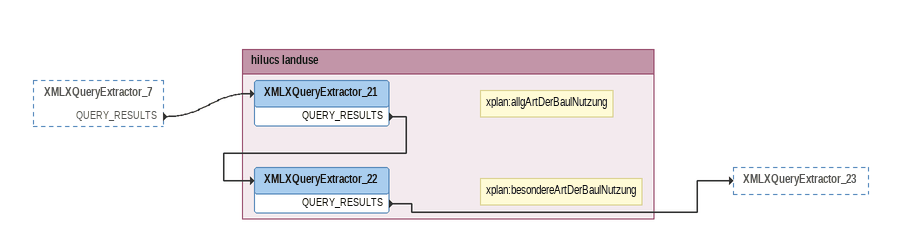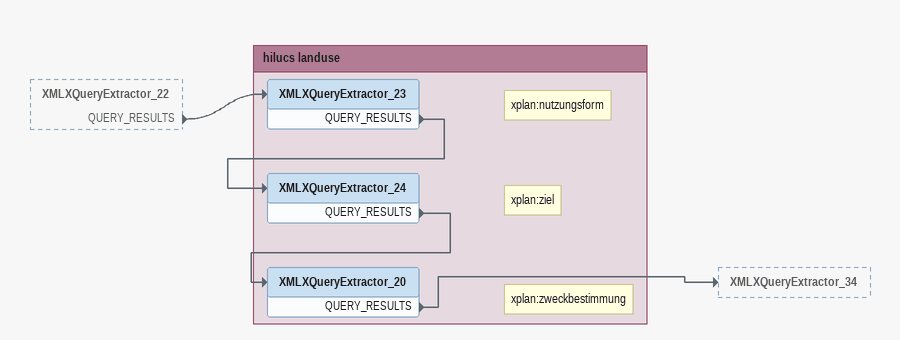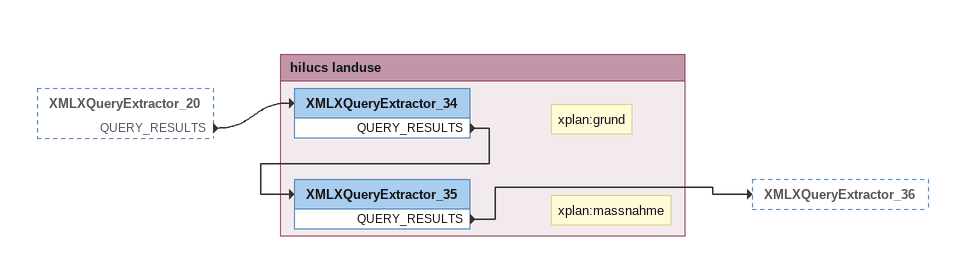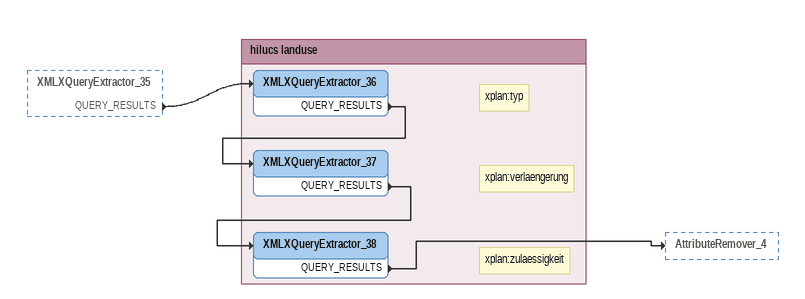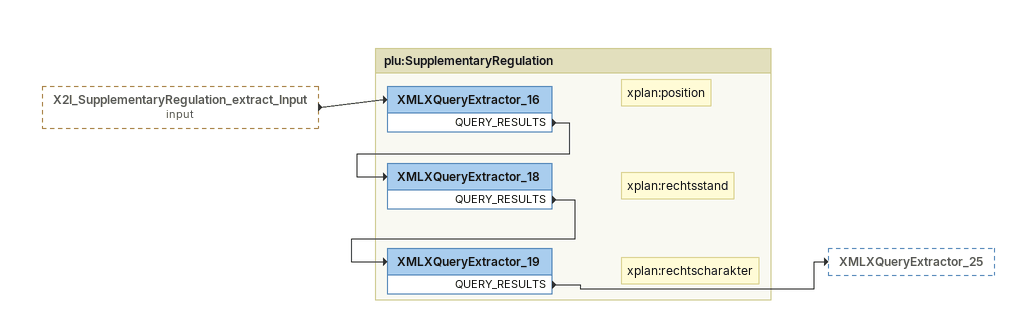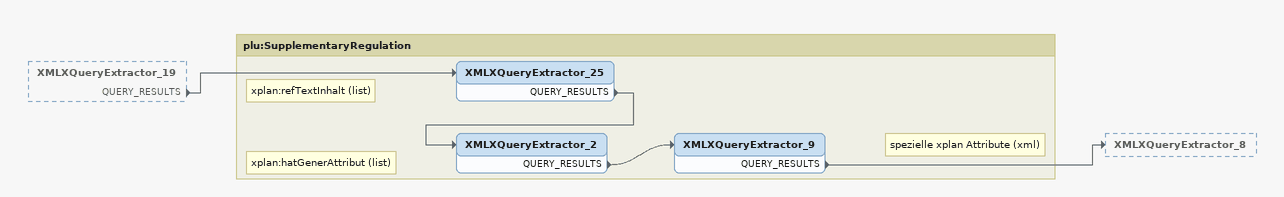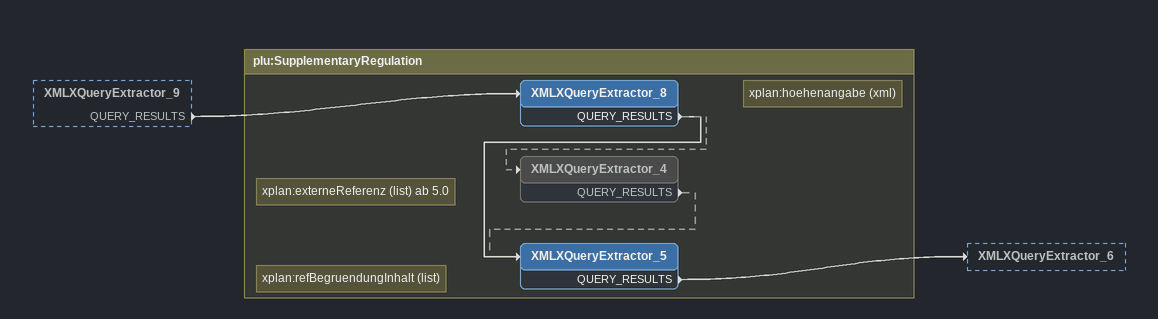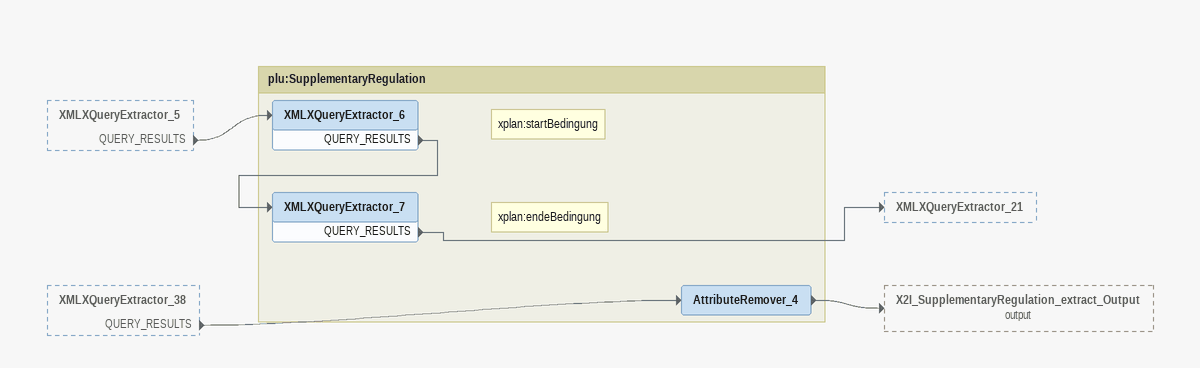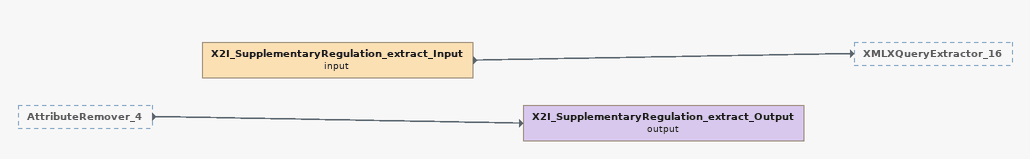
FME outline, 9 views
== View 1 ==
XMLXQueryExtractor_7 [outside]
    QUERY_RESULTS -> XMLXQueryExtractor_21

Bookmark: hilucs landuse
Note: xplan:allgArtDerBaulNutzung
XMLXQueryExtractor_21
    QUERY_RESULTS -> XMLXQueryExtractor_22
Note: xplan:besondereArtDerBaulNutzung
XMLXQueryExtractor_22
    QUERY_RESULTS -> XMLXQueryExtractor_23

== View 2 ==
XMLXQueryExtractor_22 [outside]
    QUERY_RESULTS -> XMLXQueryExtractor_23

Bookmark: hilucs landuse
Note: xplan:nutzungsform
XMLXQueryExtractor_23
    QUERY_RESULTS -> XMLXQueryExtractor_24
Note: xplan:ziel
XMLXQueryExtractor_24
    QUERY_RESULTS -> XMLXQueryExtractor_20
Note: xplan:zweckbestimmung
XMLXQueryExtractor_20
    QUERY_RESULTS -> XMLXQueryExtractor_34

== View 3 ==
XMLXQueryExtractor_20 [outside]
    QUERY_RESULTS -> XMLXQueryExtractor_34

Bookmark: hilucs landuse
Note: xplan:grund
XMLXQueryExtractor_34
    QUERY_RESULTS -> XMLXQueryExtractor_35
Note: xplan:massnahme
XMLXQueryExtractor_35
    QUERY_RESULTS -> XMLXQueryExtractor_36

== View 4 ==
XMLXQueryExtractor_35 [outside]
    QUERY_RESULTS -> XMLXQueryExtractor_36

Bookmark: hilucs landuse
Note: xplan:typ
XMLXQueryExtractor_36
    QUERY_RESULTS -> XMLXQueryExtractor_37
Note: xplan:verlaengerung
XMLXQueryExtractor_37
    QUERY_RESULTS -> XMLXQueryExtractor_38
Note: xplan:zulaessigkeit
XMLXQueryExtractor_38
    QUERY_RESULTS -> AttributeRemover_4

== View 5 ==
X2I_SupplementaryRegulation_extract_Input (input) [outside]
    -> XMLXQueryExtractor_16

Bookmark: plu:SupplementaryRegulation
Note: xplan:position
XMLXQueryExtractor_16
    QUERY_RESULTS -> XMLXQueryExtractor_18
Note: xplan:rechtsstand
XMLXQueryExtractor_18
    QUERY_RESULTS -> XMLXQueryExtractor_19
Note: xplan:rechtscharakter
XMLXQueryExtractor_19
    QUERY_RESULTS -> XMLXQueryExtractor_25

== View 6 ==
XMLXQueryExtractor_19 [outside]
    QUERY_RESULTS -> XMLXQueryExtractor_25

Bookmark: plu:SupplementaryRegulation
Note: xplan:refTextInhalt (list)
XMLXQueryExtractor_25
    QUERY_RESULTS -> XMLXQueryExtractor_2
Note: xplan:hatGenerAttribut (list)
XMLXQueryExtractor_2
    QUERY_RESULTS -> XMLXQueryExtractor_9
Note: spezielle xplan Attribute (xml)
XMLXQueryExtractor_9
    QUERY_RESULTS -> XMLXQueryExtractor_8

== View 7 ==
XMLXQueryExtractor_9 [outside]
    QUERY_RESULTS -> XMLXQueryExtractor_8

Bookmark: plu:SupplementaryRegulation
Note: xplan:hoehenangabe (xml)
XMLXQueryExtractor_8
    QUERY_RESULTS -> XMLXQueryExtractor_5
    QUERY_RESULTS -> XMLXQueryExtractor_4 [off]
Note: xplan:externeReferenz (list) ab 5.0
XMLXQueryExtractor_4 [off]
    QUERY_RESULTS -> XMLXQueryExtractor_5 [off]
Note: xplan:refBegruendungInhalt (list)
XMLXQueryExtractor_5
    QUERY_RESULTS -> XMLXQueryExtractor_6

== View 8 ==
XMLXQueryExtractor_5 [outside]
    QUERY_RESULTS -> XMLXQueryExtractor_6
XMLXQueryExtractor_38 [outside]
    QUERY_RESULTS -> AttributeRemover_4

Bookmark: plu:SupplementaryRegulation
Note: xplan:startBedingung
XMLXQueryExtractor_6
    QUERY_RESULTS -> XMLXQueryExtractor_7
Note: xplan:endeBedingung
XMLXQueryExtractor_7
    QUERY_RESULTS -> XMLXQueryExtractor_21
AttributeRemover_4
    -> X2I_SupplementaryRegulation_extract_Output (output)

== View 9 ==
AttributeRemover_4 [outside]
    -> X2I_SupplementaryRegulation_extract_Output (output)
X2I_SupplementaryRegulation_extract_Input (input)
    -> XMLXQueryExtractor_16
X2I_SupplementaryRegulation_extract_Output (output)
